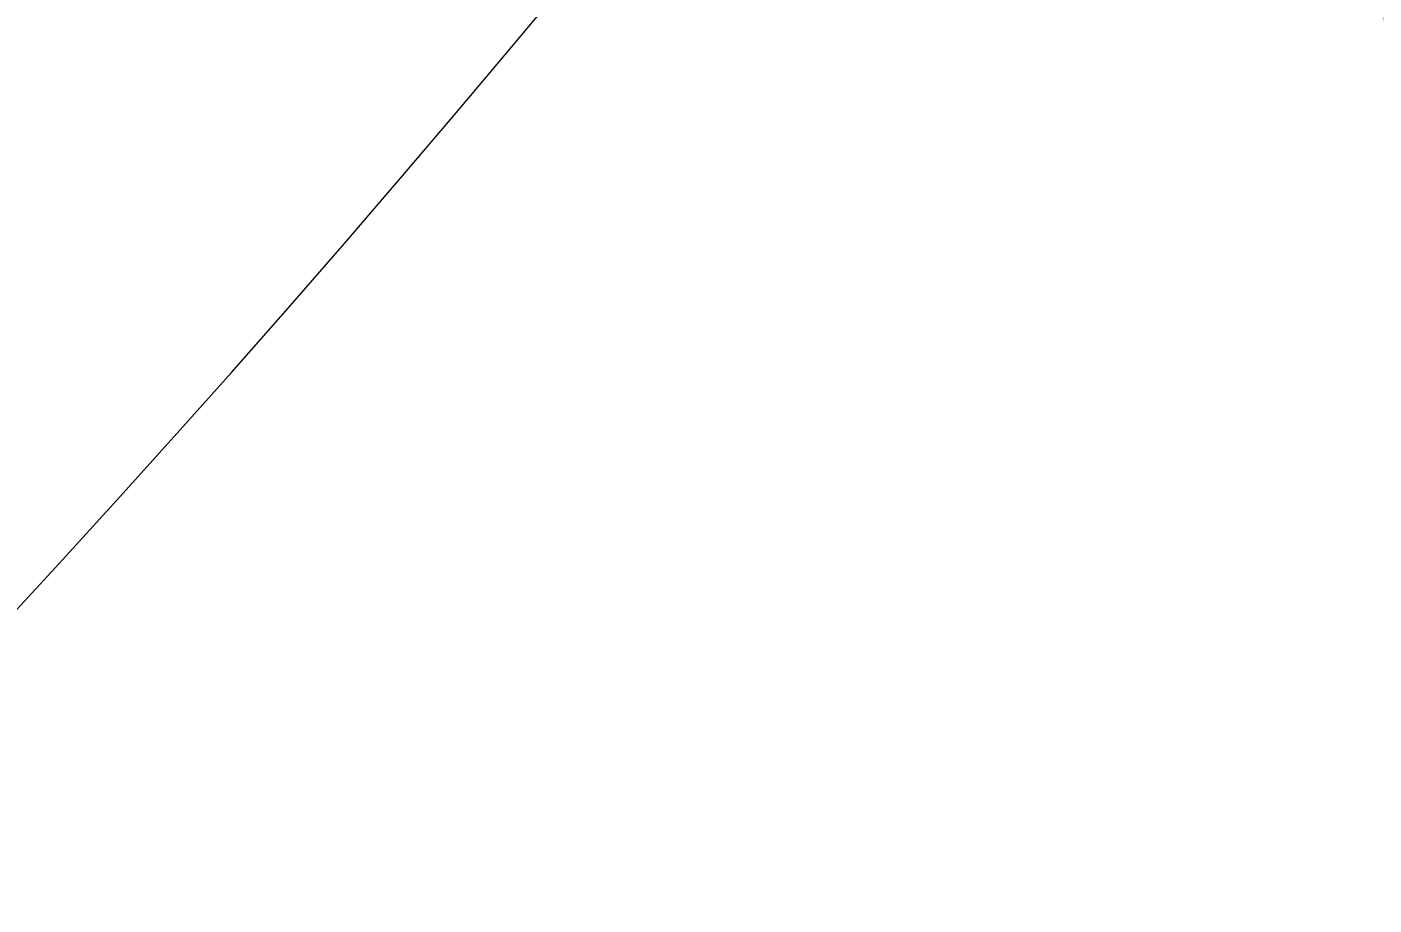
# Model space of a CAD drawing. Header units: millimetres. Extents: x 0 to 636307, y -180975 to 471719.
# Drawn here: x 582160 to 583022, y -56496 to -55934 of the extents above; entities that cross this region are included whole.
import ezdxf
from ezdxf.enums import TextEntityAlignment as Align

# ---------------------------------------------------------------- set-up
doc = ezdxf.new("R2018")
doc.units = ezdxf.units.MM
for name, color, linetype, lineweight in [('АР_Маркер экспликации', 239, 'Continuous', 13), ('АР_Номер помещения', 250, 'Continuous', 9), ('АР_Подоконники', 163, 'Continuous', 9), ('АР_Сущ Несущая стена', 250, 'Continuous', 50)]:
    doc.layers.add(name, color=color, linetype=linetype, lineweight=lineweight)
doc.layers.add('АР_Названия помещений', color=124, linetype='Continuous', lineweight=5, plot=False)
doc.layers.add('АР_Помещения_площадь', color=19, linetype='Continuous', lineweight=9, plot=False)
doc.styles.add('ISOCPEUR', font='', dxfattribs={"height": 250})
doc.styles.get("Standard").update_dxf_attribs({"font": 'GOST.TTF'})
doc.styles.get('ISOCPEUR').set_extended_font_data('ISOCPEUR', italic=True)

# ---------------------------------------------------------------- blocks, each defined once
blk = doc.blocks.new('*U233')
at = {"color": 7, "style": 'ISOCPEUR', "width": 0.7, "flags": 1}
blk.add_attdef('КАТЕГОРИЯ', (-499.17, -2092.19), '', height=250, dxfattribs=at)
at = {"layer": 'АР_Номер помещения', "color": 7, "style": 'ISOCPEUR', "width": 0.7}
blk.add_attdef('НОМЕР_ПОМЕЩЕНИЯ', text='', height=300, dxfattribs=at).set_placement((-517.55, 1402.82), align=Align.MIDDLE_CENTER)
at = {"layer": 'АР_Помещения_площадь', "color": 7, "lineweight": 30, "width": 0.7, "flags": 104}
blk.add_attdef('ИМЯ_ПОМЕЩЕНИЯ', text='', height=100, dxfattribs=at).set_placement((157.63, 1217.14), align=Align.MIDDLE_CENTER)
at = {"layer": 'АР_Помещения_площадь', "color": 7, "style": 'ISOCPEUR', "width": 0.7}
blk.add_attdef('ПЛОЩАДЬ_ПОМЕЩЕНИЯ', text='', height=200, dxfattribs=at).set_placement((-318.46, 582.58), align=Align.MIDDLE_RIGHT)
blk = doc.blocks.new('*U231')
at = {"color": 7, "style": 'ISOCPEUR', "width": 0.7, "flags": 1}
blk.add_attdef('КАТЕГОРИЯ', (-499.17, -2092.19), '', height=250, dxfattribs=at)
at = {"layer": 'АР_Номер помещения', "color": 7, "style": 'ISOCPEUR', "width": 0.7}
blk.add_attdef('НОМЕР_ПОМЕЩЕНИЯ', text='', height=300, dxfattribs=at).set_placement((-13874.5, 6637.55), align=Align.MIDDLE_CENTER)
at = {"layer": 'АР_Помещения_площадь', "color": 7, "lineweight": 30, "width": 0.7, "flags": 104}
blk.add_attdef('ИМЯ_ПОМЕЩЕНИЯ', text='', height=100, dxfattribs=at).set_placement((157.63, 1217.14), align=Align.MIDDLE_CENTER)
at = {"layer": 'АР_Помещения_площадь', "color": 7, "style": 'ISOCPEUR', "width": 0.7}
blk.add_attdef('ПЛОЩАДЬ_ПОМЕЩЕНИЯ', text='', height=200, dxfattribs=at).set_placement((-12654.58, 407.67), align=Align.MIDDLE_RIGHT)

msp = doc.modelspace()

# ---------------------------------------------------------------- linework, layer by layer
at = {"layer": 'АР_Подоконники', "lineweight": 9, "ltscale": 100}
for centre, radius, start, end in [((574980.41, -49678.57), 8924.05, 271.108834, 356.403957), ((574970.05, -49666.21), 8940.17, 271.691254, 356.329081)]:
    msp.add_arc(centre, radius, start, end, dxfattribs=at)
at = {"layer": 'АР_Сущ Несущая стена', "lineweight": 9, "ltscale": 100}
for centre, radius, start, end in [((574961.78, -49654.55), 9144.28, 272.820638, 356.288731), ((574969.45, -49672.54), 9778.65, 272.592548, 356.635391)]:
    msp.add_arc(centre, radius, start, end, dxfattribs=at)

# ---------------------------------------------------------------- block references
at = {"layer": 'АР_Маркер экспликации', "lineweight": 9}
ref = msp.add_blockref('*U233', (576088.72, -51962.35), dxfattribs=at)
lines = msp.add_mtext('\\W0.8000;Коридор и рекреация (основная и старшая школа)', dxfattribs={"layer": 'АР_Названия помещений', "insert": (576435.74, -53236.95), "char_height": 6239.8004, "width": 926.94, "attachment_point": 1})
ref.add_attrib('ИМЯ_ПОМЕЩЕНИЯ', '', (576435.74, -53236.95), dxfattribs={"flags": 104}).embed_mtext(lines)
ref = msp.add_blockref('*U231', (571975.85, -58284.72), dxfattribs=at)
lines = msp.add_mtext('\\W0.8000;Кабинет материальной технологии тип 2', dxfattribs={"layer": 'АР_Названия помещений', "insert": (558141.6, -53476.98), "char_height": 4891.9555, "width": 926.94, "attachment_point": 1})
ref.add_attrib('ИМЯ_ПОМЕЩЕНИЯ', '', (558141.6, -53476.98), dxfattribs={"flags": 104}).embed_mtext(lines)

doc.saveas('drawing.dxf')
